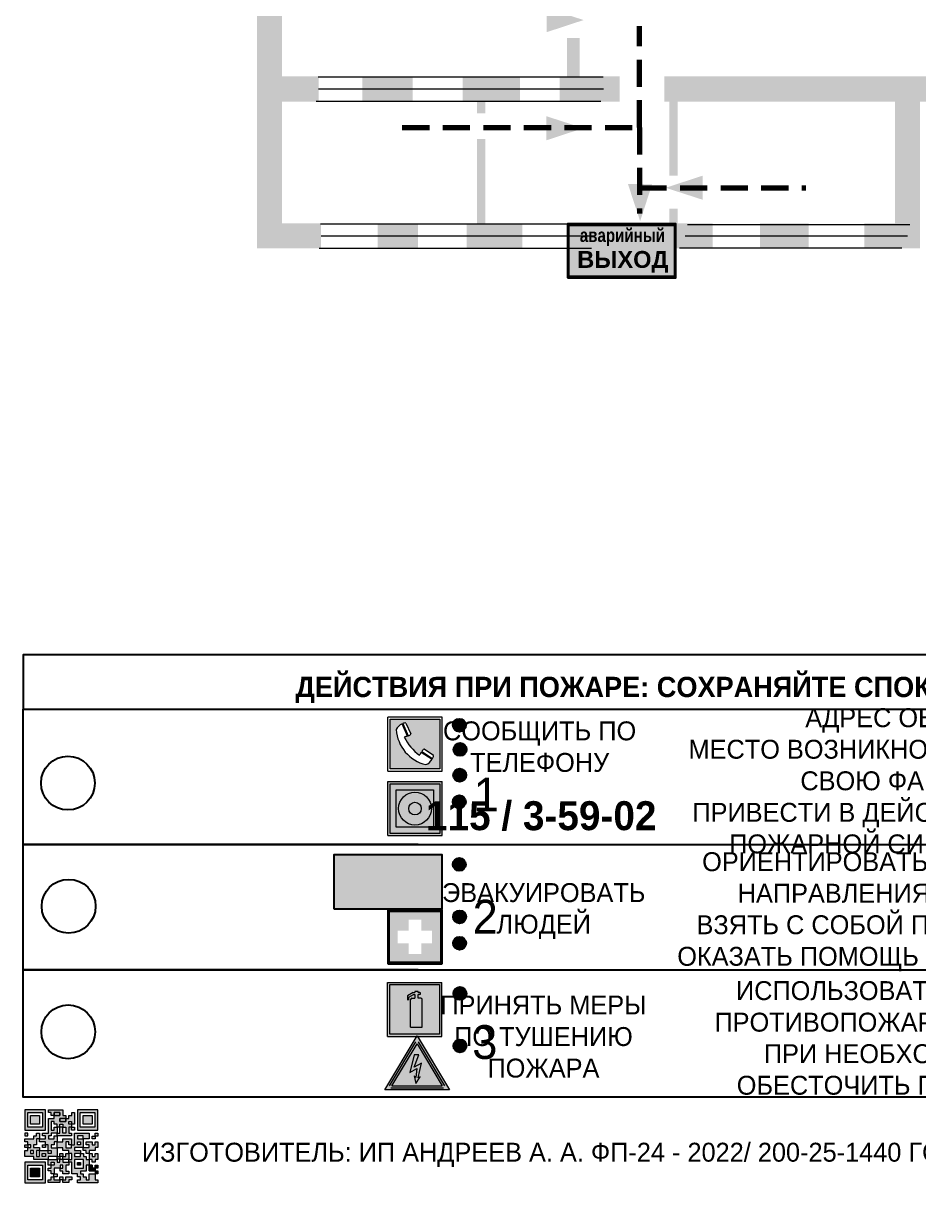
# Model space of a CAD drawing. Header units: millimetres. Extents: x 13114 to 67229, y 22859 to 38520.
# Drawn here: x 19310.1 to 19442.6, y 35572.1 to 35743.7 of the extents above; entities that cross this region are included whole.
import ezdxf

# ---------------------------------------------------------------- set-up
doc = ezdxf.new("R2010")
doc.units = ezdxf.units.MM
doc.linetypes.add('{ Wide Dash }', pattern=[12, 4, -2, 4, -2])
doc.layers.add('План_Штампы', color=7, linetype='Continuous')
doc.styles.add('обычный', font='arial.ttf')

# ---------------------------------------------------------------- blocks, each defined once
blk = doc.blocks.new('A$C3E6D3DDE')
at = {"lineweight": 5}
h = blk.add_hatch(color=40, dxfattribs=at)
h.paths.add_polyline_path([(24.1, 1.45), (16.46, -11.35), (31.74, -11.35)])
h.paths.add_polyline_path([(24.09, -0.46), (30.03, -10.41), (18.14, -10.41)], flags=16)
h.paths.add_polyline_path([(24.54, -3.08), (23.41, -6.02), (25.13, -5.01), (24.33, -8.5), (24.82, -8.27), (23.79, -9.86), (23.4, -8.04), (23.8, -8.43), (24.04, -6.29), (22.39, -7.25), (23.44, -3.08)], flags=0)
h = blk.add_hatch(color=256, dxfattribs=at)
h.paths.add_polyline_path([(24.37, 0.03, 0.567511), (23.82, 0.03), (17.59, -10.4, 0.582454), (17.86, -10.88), (30.32, -10.88, 0.582149), (30.6, -10.4)])
h.paths.add_polyline_path([(24.09, -0.46), (18.14, -10.41), (30.03, -10.41)], flags=16)
h.paths.add_polyline_path([(24.54, -3.08), (23.41, -6.02), (25.13, -5.01), (24.33, -8.5), (24.82, -8.27), (23.79, -9.86), (23.4, -8.04), (23.8, -8.43), (24.04, -6.29), (22.39, -7.25), (23.44, -3.08)], flags=0)
h = blk.add_hatch(color=40, dxfattribs=at)
h.paths.add_polyline_path([(24.09, -0.46), (18.14, -10.41), (30.03, -10.41)])
h.paths.add_polyline_path([(24.82, -8.27), (23.79, -9.86), (23.4, -8.04), (23.8, -8.43), (24.04, -6.29), (22.39, -7.25), (23.44, -3.08), (24.54, -3.08), (23.41, -6.02), (25.13, -5.01), (24.33, -8.5)], flags=16)
at = {"color": 40, "lineweight": 5}
for p, q in [((16.46, -11.35), (24.1, 1.45)), ((24.1, 1.45), (31.74, -11.35))]:
    blk.add_line(p, q, dxfattribs=at)
at = {"lineweight": 5}
for p, q in [((17.59, -10.4), (23.82, 0.03)), ((24.37, 0.03), (30.6, -10.4)), ((18.14, -10.41), (24.09, -0.46)), ((24.09, -0.46), (30.03, -10.41)), ((23.44, -3.08), (22.39, -7.25)), ((23.41, -6.02), (24.54, -3.08)), ((25.13, -5.01), (23.41, -6.02)), ((24.54, -3.08), (23.44, -3.08)), ((24.33, -8.5), (25.13, -5.01)), ((22.39, -7.25), (24.04, -6.29)), ((23.8, -8.43), (23.4, -8.04)), ((23.4, -8.04), (23.79, -9.86)), ((24.04, -6.29), (23.8, -8.43)), ((17.86, -10.88), (30.32, -10.88)), ((18.14, -10.41), (30.03, -10.41)), ((23.79, -9.86), (24.82, -8.27)), ((24.82, -8.27), (24.33, -8.5))]:
    blk.add_line(p, q, dxfattribs=at)
at = {"color": 50, "lineweight": 5}
blk.add_line((31.74, -11.35), (16.46, -11.35), dxfattribs=at)
blk = doc.blocks.new('QR')
at = {"lineweight": 0}
h = blk.add_hatch(color=256, dxfattribs=at)
h.dxf.hatch_style = 1
h.paths.add_polyline_path([(9241.16, 2687.38), (9242.01, 2687.38), (9242.01, 2687.83), (9241.59, 2687.83), (9241.59, 2688.68), (9239.45, 2688.68), (9239.45, 2688.25), (9239.86, 2688.25), (9239.86, 2687.83), (9240.29, 2687.83), (9240.29, 2688.25), (9241.16, 2688.25), (9241.16, 2687.83), (9240.29, 2687.83), (9240.29, 2687.38), (9239.45, 2687.38), (9239.45, 2685.22), (9238.57, 2685.22), (9238.57, 2684.8), (9239.02, 2684.8), (9239.02, 2684.37), (9238.13, 2684.37), (9238.13, 2683.92), (9239.02, 2683.92), (9239.02, 2683.5), (9239.44, 2683.5), (9239.44, 2682.64), (9239.87, 2682.64), (9239.87, 2682.18), (9239.44, 2682.18), (9239.44, 2682.64), (9238.13, 2682.64), (9238.13, 2681.76), (9237.71, 2681.76), (9237.71, 2682.64), (9238.13, 2682.64), (9238.13, 2683.07), (9237.27, 2683.07), (9237.27, 2683.51), (9237.71, 2683.51), (9237.71, 2684.37), (9238.13, 2684.37), (9238.13, 2685.22), (9237.71, 2685.22), (9237.71, 2684.8), (9237.28, 2684.8), (9237.28, 2684.38), (9235.98, 2684.38), (9235.98, 2683.92), (9236.4, 2683.92), (9236.4, 2683.49), (9236.84, 2683.49), (9236.84, 2683.07), (9236.4, 2683.07), (9236.4, 2682.64), (9235.98, 2682.64), (9235.98, 2681.76), (9237.29, 2681.76), (9237.29, 2681.33), (9239.43, 2681.33), (9239.43, 2681.76), (9240.74, 2681.76), (9240.74, 2683.05), (9239.87, 2683.05), (9239.87, 2683.5), (9240.29, 2683.5), (9240.29, 2683.91), (9240.74, 2683.91), (9240.74, 2684.81), (9240.29, 2684.81), (9240.29, 2684.79), (9240.29, 2684.37), (9239.45, 2684.37), (9239.45, 2684.8), (9239.87, 2684.8), (9239.87, 2685.21), (9240.74, 2685.21), (9240.74, 2686.1), (9240.29, 2686.1), (9240.29, 2685.64), (9239.86, 2685.64), (9239.86, 2686.95), (9240.29, 2686.95), (9240.29, 2686.52), (9240.74, 2686.52), (9240.74, 2686.1), (9241.16, 2686.1), (9241.16, 2686.53), (9241.59, 2686.53), (9241.59, 2686.1), (9242.02, 2686.1), (9242.02, 2685.21), (9241.59, 2685.21), (9241.59, 2686.1), (9241.16, 2686.1), (9241.16, 2685.21), (9240.74, 2685.21), (9240.74, 2684.81), (9242.89, 2684.81), (9242.89, 2685.22), (9242.47, 2685.22), (9242.47, 2686.11), (9242.89, 2686.11), (9242.89, 2686.52), (9242.46, 2686.52), (9242.46, 2686.95), (9242.89, 2686.95), (9242.89, 2686.52), (9243.32, 2686.52), (9243.32, 2688.26), (9242.9, 2688.26), (9242.9, 2687.83), (9242.47, 2687.83), (9242.47, 2687.38), (9242.01, 2687.38), (9242.01, 2686.94), (9241.16, 2686.94)])
h.paths.add_polyline_path([(9239.02, 2682.18), (9239.02, 2681.76), (9238.54, 2681.76), (9238.54, 2682.18)], flags=16)
h.paths.add_polyline_path([(9237.27, 2682.65), (9237.27, 2682.19), (9236.83, 2682.19), (9236.83, 2682.65)], flags=16)
h = blk.add_hatch(color=256, dxfattribs=at)
h.dxf.hatch_style = 1
h.paths.add_polyline_path([(9238.15, 2687.83), (9236.83, 2687.83), (9236.83, 2686.52), (9238.15, 2686.52)], flags=0)
h.paths.add_polyline_path([(9239.01, 2685.65), (9239.01, 2688.68), (9235.98, 2688.68), (9235.98, 2685.65)])
h.paths.add_polyline_path([(9236.41, 2686.1), (9236.41, 2688.26), (9238.56, 2688.26), (9238.56, 2686.1)], flags=16)
h.paths.add_polyline_path([(9236.83, 2686.52), (9236.83, 2687.83), (9238.15, 2687.83), (9238.15, 2686.52)], flags=0)
h = blk.add_hatch(color=256, dxfattribs=at)
h.dxf.hatch_style = 1
h.paths.add_polyline_path([(9238.15, 2686.52), (9238.15, 2687.83), (9236.83, 2687.83), (9236.83, 2686.52)])
h.paths.add_polyline_path([(9245.91, 2686.52), (9245.91, 2687.83), (9244.59, 2687.83), (9244.59, 2686.52)], flags=0)
h.paths.add_polyline_path([(9246.77, 2685.65), (9246.77, 2688.68), (9243.74, 2688.68), (9243.74, 2685.65)])
h.paths.add_polyline_path([(9244.17, 2686.1), (9244.17, 2688.26), (9246.32, 2688.26), (9246.32, 2686.1)], flags=16)
h.paths.add_polyline_path([(9244.59, 2686.52), (9244.59, 2687.83), (9245.91, 2687.83), (9245.91, 2686.52)], flags=0)
h = blk.add_hatch(color=256, dxfattribs=at)
h.dxf.hatch_style = 1
h.paths.add_polyline_path([(9240.75, 2681.76), (9240.75, 2681.35), (9241.17, 2681.35), (9241.17, 2681.76)])
h.paths.add_polyline_path([(9241.6, 2682.18), (9241.17, 2682.18), (9241.17, 2681.76), (9241.6, 2681.76)])
h.paths.add_polyline_path([(9242.47, 2681.34), (9242.47, 2682.19), (9242.02, 2682.19), (9242.02, 2681.76), (9241.6, 2681.76), (9241.6, 2681.34)])
h.paths.add_polyline_path([(9239.87, 2678.3), (9239.44, 2678.3), (9239.44, 2677.89), (9241.17, 2677.89), (9241.17, 2678.3), (9240.28, 2678.3), (9240.28, 2678.73), (9239.87, 2678.73)])
h.paths.add_polyline_path([(9240.75, 2678.73), (9240.75, 2679.19), (9240.28, 2679.19), (9240.28, 2678.73)])
h.paths.add_polyline_path([(9241.6, 2678.73), (9241.17, 2678.73), (9241.17, 2678.3), (9241.6, 2678.3)])
h.paths.add_polyline_path([(9242.02, 2678.3), (9241.6, 2678.3), (9241.6, 2677.89), (9242.48, 2677.89), (9242.48, 2678.31), (9242.9, 2678.31), (9242.9, 2678.73), (9242.02, 2678.73)])
h.paths.add_polyline_path([(9246.36, 2684.37), (9246.36, 2684.79), (9245.93, 2684.79), (9245.93, 2684.37)])
h.paths.add_polyline_path([(9246.78, 2685.2), (9246.36, 2685.2), (9246.36, 2684.79), (9246.78, 2684.79)])
h.paths.add_polyline_path([(9245.91, 2687.83), (9244.59, 2687.83), (9244.59, 2686.52), (9245.91, 2686.52)])
h = blk.add_hatch(color=256, dxfattribs=at)
h.dxf.hatch_style = 1
h.paths.add_polyline_path([(9243.32, 2686.11), (9242.89, 2686.11), (9242.89, 2685.64), (9243.32, 2685.64)])
h.paths.add_polyline_path([(9239.02, 2683.07), (9239.02, 2683.5), (9238.56, 2683.5), (9238.56, 2683.07)])
h.paths.add_polyline_path([(9236.4, 2684.8), (9236.4, 2685.22), (9235.98, 2685.22), (9235.98, 2684.8)])
h.paths.add_polyline_path([(9236.4, 2683.07), (9236.4, 2683.49), (9235.98, 2683.49), (9235.98, 2683.07)])
h = blk.add_hatch(color=256, dxfattribs=at)
h.dxf.hatch_style = 1
h.paths.add_polyline_path([(9243.32, 2682.64), (9243.32, 2683.07), (9244.62, 2683.07), (9244.62, 2684.37), (9243.74, 2684.37), (9243.74, 2684.8), (9244.62, 2684.8), (9244.62, 2684.37), (9245.48, 2684.37), (9245.48, 2685.22), (9243.32, 2685.22), (9243.32, 2683.5), (9242.89, 2683.5), (9242.89, 2683.06), (9242.01, 2683.06), (9242.01, 2683.91), (9242.47, 2683.91), (9242.47, 2683.5), (9242.89, 2683.5), (9242.89, 2684.38), (9241.59, 2684.38), (9241.59, 2683.91), (9240.74, 2683.91), (9240.74, 2683.05), (9241.59, 2683.05), (9241.59, 2682.64), (9242.47, 2682.64), (9242.47, 2682.19), (9242.91, 2682.19), (9242.91, 2681.34), (9242.48, 2681.34), (9242.48, 2680.91), (9242.91, 2680.91), (9242.91, 2679.17), (9243.75, 2679.17), (9243.75, 2678.73), (9244.2, 2678.73), (9244.2, 2678.3), (9243.75, 2678.3), (9243.75, 2677.88), (9246.78, 2677.88), (9246.78, 2678.3), (9246.35, 2678.3), (9246.35, 2679.19), (9245.48, 2679.19), (9245.48, 2678.31), (9245.05, 2678.31), (9245.05, 2678.73), (9244.62, 2678.73), (9244.62, 2679.19), (9244.2, 2679.19), (9244.2, 2679.61), (9245.05, 2679.61), (9245.05, 2680.46), (9245.48, 2680.46), (9245.48, 2681.34), (9245.04, 2681.34), (9245.04, 2681.76), (9244.63, 2681.76), (9244.63, 2682.19), (9244.21, 2682.19), (9244.21, 2681.76), (9243.32, 2681.76), (9243.32, 2682.19), (9244.21, 2682.19), (9244.21, 2682.64)])
h.paths.add_polyline_path([(9243.75, 2683.49), (9243.75, 2683.92), (9244.21, 2683.92), (9244.21, 2683.49)], flags=16)
h.paths.add_polyline_path([(9243.32, 2681.34), (9244.63, 2681.34), (9244.63, 2680.04), (9243.32, 2680.04)], flags=16)
h.paths.add_polyline_path([(9243.76, 2680.89), (9244.18, 2680.89), (9244.18, 2680.48), (9243.76, 2680.48)], flags=0)
h = blk.add_hatch(color=256, dxfattribs=at)
h.dxf.hatch_style = 1
h.paths.add_polyline_path([(9246.36, 2683.07), (9246.78, 2683.07), (9246.78, 2683.92), (9246.36, 2683.92), (9246.36, 2683.49), (9245.92, 2683.49), (9245.92, 2683.92), (9245.06, 2683.92), (9245.06, 2683.49), (9245.48, 2683.49), (9245.48, 2683.07), (9244.62, 2683.07), (9244.62, 2682.65), (9245.05, 2682.65), (9245.05, 2682.18), (9245.48, 2682.18), (9245.48, 2682.65), (9246.36, 2682.65)])
h.paths.add_polyline_path([(9246.78, 2682.18), (9246.36, 2682.18), (9246.36, 2681.75), (9245.92, 2681.75), (9245.92, 2682.18), (9245.48, 2682.18), (9245.48, 2681.34), (9245.48, 2681.34), (9245.94, 2681.34), (9245.94, 2680.91), (9246.36, 2680.91), (9246.36, 2681.34), (9246.78, 2681.34)])
h = blk.add_hatch(color=256, dxfattribs=at)
h.dxf.hatch_style = 1
h.paths.add_polyline_path([(9235.98, 2680.9), (9235.98, 2677.86), (9239.02, 2677.86), (9239.02, 2680.9)])
h.paths.add_polyline_path([(9238.57, 2680.48), (9238.57, 2678.32), (9236.41, 2678.32), (9236.41, 2680.48)], flags=16)
h.paths.add_polyline_path([(9238.15, 2680.05), (9238.15, 2678.74), (9236.83, 2678.74), (9236.83, 2680.05)], flags=0)
h = blk.add_hatch(color=256, dxfattribs=at)
h.dxf.hatch_style = 1
h.paths.add_polyline_path([(9242.02, 2680.46), (9242.48, 2680.46), (9242.48, 2680.91), (9241.58, 2680.91), (9241.58, 2681.35), (9241.17, 2681.35), (9241.17, 2680.91), (9240.75, 2680.91), (9240.75, 2681.33), (9239.43, 2681.33), (9239.43, 2680.46), (9239.86, 2680.46), (9239.86, 2680.92), (9240.3, 2680.92), (9240.3, 2680.46), (9239.86, 2680.46), (9239.86, 2680.04), (9239.44, 2680.04), (9239.44, 2679.62), (9239.86, 2679.62), (9239.86, 2679.19), (9240.29, 2679.19), (9240.29, 2680.03), (9241.18, 2680.03), (9241.18, 2680.47), (9241.6, 2680.47), (9241.6, 2680.03), (9241.18, 2680.03), (9241.18, 2679.61), (9241.6, 2679.61), (9241.6, 2679.19), (9242.47, 2679.19), (9242.47, 2679.6), (9242.02, 2679.6)])
h = blk.add_hatch(color=256, dxfattribs=at)
h.dxf.hatch_style = 1
h.paths.add_polyline_path([(9244.18, 2680.48), (9244.18, 2680.89), (9243.76, 2680.89), (9243.76, 2680.48)])
h = blk.add_hatch(color=256, dxfattribs=at)
h.dxf.hatch_style = 1
h.paths.add_polyline_path([(9245.93, 2680.04), (9245.93, 2680.46), (9245.48, 2680.46), (9245.48, 2679.62), (9246.35, 2679.62), (9246.35, 2680.04)])
h.paths.add_polyline_path([(9246.78, 2680.04), (9246.78, 2680.46), (9246.35, 2680.46), (9246.35, 2680.04)])
h.paths.add_polyline_path([(9246.78, 2679.18), (9246.78, 2679.62), (9246.35, 2679.62), (9246.35, 2679.18)])
h = blk.add_hatch(color=256, dxfattribs=at)
h.dxf.hatch_style = 1
h.paths.add_polyline_path([(9238.15, 2680.05), (9236.83, 2680.05), (9236.83, 2678.74), (9238.15, 2678.74)])
for points in [[(9237.71, 2685.22), (9238.13, 2685.22), (9238.13, 2684.37), (9237.71, 2684.37), (9237.71, 2683.51), (9237.27, 2683.51), (9237.27, 2683.07), (9238.13, 2683.07), (9238.13, 2682.64), (9237.71, 2682.64), (9237.71, 2681.76), (9238.13, 2681.76), (9238.13, 2682.64), (9239.44, 2682.64), (9239.44, 2683.5), (9239.02, 2683.5), (9239.02, 2683.07), (9238.56, 2683.07), (9238.56, 2683.5), (9239.02, 2683.5), (9239.02, 2683.92), (9238.13, 2683.92), (9238.13, 2684.37), (9239.02, 2684.37), (9239.02, 2684.8), (9238.57, 2684.8), (9238.57, 2685.22), (9239.45, 2685.22), (9239.45, 2687.38), (9240.29, 2687.38), (9240.29, 2687.83), (9239.86, 2687.83), (9239.86, 2688.25), (9239.45, 2688.25), (9239.45, 2688.68), (9241.59, 2688.68), (9241.59, 2687.83), (9242.01, 2687.83), (9242.01, 2687.38), (9242.47, 2687.38), (9242.47, 2687.83), (9242.9, 2687.83), (9242.9, 2688.26), (9243.32, 2688.26), (9243.32, 2686.52), (9242.89, 2686.52), (9242.89, 2686.11), (9243.32, 2686.11), (9243.32, 2685.64), (9242.89, 2685.64), (9242.89, 2686.11), (9242.47, 2686.11), (9242.47, 2685.22), (9242.89, 2685.22), (9242.89, 2684.81), (9240.74, 2684.81), (9240.74, 2683.91), (9241.59, 2683.91), (9241.59, 2684.38), (9242.89, 2684.38), (9242.89, 2683.5), (9242.47, 2683.5), (9242.47, 2683.91), (9242.01, 2683.91), (9242.01, 2683.06), (9242.89, 2683.06), (9242.89, 2683.5), (9243.32, 2683.5), (9243.32, 2685.22), (9245.48, 2685.22), (9245.48, 2684.37), (9244.62, 2684.37), (9244.62, 2683.07), (9245.48, 2683.07), (9245.48, 2683.49), (9245.06, 2683.49), (9245.06, 2683.92), (9245.92, 2683.92), (9245.92, 2683.49), (9246.36, 2683.49), (9246.36, 2683.92), (9246.78, 2683.92), (9246.78, 2683.07), (9246.36, 2683.07), (9246.36, 2682.65), (9245.48, 2682.65), (9245.48, 2682.18), (9245.92, 2682.18), (9245.92, 2681.75), (9246.36, 2681.75), (9246.36, 2682.18), (9246.78, 2682.18), (9246.78, 2681.34), (9246.36, 2681.34), (9246.36, 2680.91), (9245.94, 2680.91), (9245.94, 2681.34), (9245.48, 2681.34), (9245.48, 2680.46), (9245.93, 2680.46), (9245.93, 2680.04), (9246.35, 2680.04), (9246.35, 2680.46), (9246.78, 2680.46), (9246.78, 2680.04), (9246.78, 2680.04), (9246.35, 2680.04), (9246.35, 2679.62), (9246.78, 2679.62), (9246.78, 2679.18), (9246.35, 2679.18), (9246.35, 2678.3), (9246.78, 2678.3), (9246.78, 2677.88), (9243.75, 2677.88), (9243.75, 2678.3), (9244.2, 2678.3), (9244.2, 2678.73), (9243.75, 2678.73), (9243.75, 2679.17), (9242.91, 2679.17), (9242.91, 2680.91), (9242.48, 2680.91), (9242.48, 2680.46), (9242.02, 2680.46), (9242.02, 2679.6), (9242.47, 2679.6), (9242.47, 2679.19), (9241.6, 2679.19), (9241.6, 2679.61), (9241.18, 2679.61), (9241.18, 2680.03), (9240.29, 2680.03), (9240.29, 2679.19), (9240.75, 2679.19), (9240.75, 2678.73), (9240.28, 2678.73), (9240.28, 2678.3), (9241.17, 2678.3), (9241.17, 2678.73), (9241.6, 2678.73), (9241.6, 2678.3), (9242.02, 2678.3), (9242.02, 2678.73), (9242.9, 2678.73), (9242.9, 2678.31), (9242.48, 2678.31), (9242.48, 2677.89), (9241.6, 2677.89), (9241.6, 2678.3), (9241.17, 2678.3), (9241.17, 2677.89), (9239.44, 2677.89), (9239.44, 2678.3), (9239.87, 2678.3), (9239.87, 2678.73), (9240.28, 2678.73), (9240.28, 2679.19), (9240.29, 2679.19), (9239.86, 2679.19), (9239.86, 2679.62), (9239.44, 2679.62), (9239.44, 2680.04), (9239.86, 2680.04), (9239.86, 2680.46), (9239.43, 2680.46), (9239.43, 2681.33), (9237.29, 2681.33), (9237.29, 2681.76), (9235.98, 2681.76), (9235.98, 2682.64), (9236.4, 2682.64), (9236.4, 2683.07), (9235.98, 2683.07), (9235.98, 2683.49), (9236.4, 2683.49), (9236.4, 2683.92), (9235.98, 2683.92), (9235.98, 2684.38), (9237.28, 2684.38), (9237.28, 2684.8), (9237.71, 2684.8), (9237.71, 2685.22), (9237.92, 2685.22)], [(9240.74, 2686.1), (9240.74, 2686.52), (9240.29, 2686.52), (9240.29, 2686.95), (9239.86, 2686.95), (9239.86, 2685.64), (9240.29, 2685.64), (9240.29, 2686.1), (9240.74, 2686.1), (9240.74, 2686.52)], [(9240.74, 2685.21), (9239.87, 2685.21), (9239.87, 2684.8), (9239.45, 2684.8), (9239.45, 2684.37), (9240.29, 2684.37), (9240.29, 2684.79), (9240.29, 2684.81), (9240.74, 2684.81), (9240.74, 2685.21), (9239.87, 2685.21)], [(9240.74, 2683.91), (9240.29, 2683.91), (9240.29, 2683.5), (9239.87, 2683.5), (9239.87, 2683.05), (9240.74, 2683.05), (9240.74, 2683.91)], [(9244.62, 2684.37), (9244.62, 2684.8), (9243.74, 2684.8), (9243.74, 2684.37), (9244.62, 2684.37)], [(9240.74, 2683.05), (9240.74, 2681.76), (9239.43, 2681.76), (9239.43, 2681.33), (9240.75, 2681.33), (9240.75, 2681.35), (9240.75, 2680.91), (9241.17, 2680.91), (9241.17, 2681.35), (9241.58, 2681.35), (9241.58, 2680.91), (9242.48, 2680.91), (9242.48, 2681.34), (9242.91, 2681.34), (9242.91, 2682.19), (9242.47, 2682.19), (9242.47, 2682.64), (9241.59, 2682.64), (9241.59, 2683.05), (9240.74, 2683.05)], [(9241.6, 2681.76), (9242.02, 2681.76), (9242.02, 2682.19), (9242.47, 2682.19), (9242.47, 2681.34), (9241.6, 2681.34), (9241.6, 2681.76)], [(9244.62, 2683.07), (9243.32, 2683.07), (9243.32, 2682.64), (9244.21, 2682.64), (9244.21, 2682.19), (9243.32, 2682.19), (9243.32, 2681.76), (9244.21, 2681.76), (9244.21, 2682.19), (9244.63, 2682.19), (9244.63, 2681.76), (9245.04, 2681.76), (9245.04, 2681.34), (9245.48, 2681.34)], [(9245.48, 2682.18), (9245.05, 2682.18), (9245.05, 2682.65), (9244.62, 2682.65), (9244.62, 2683.07)], [(9245.48, 2682.18), (9245.48, 2681.34)], [(9239.86, 2680.46), (9239.86, 2680.92), (9240.3, 2680.92), (9240.3, 2680.46), (9239.86, 2680.46)], [(9245.48, 2680.46), (9245.05, 2680.46), (9245.05, 2679.61), (9244.2, 2679.61), (9244.2, 2679.19), (9244.62, 2679.19), (9244.62, 2678.73), (9245.05, 2678.73), (9245.05, 2678.31), (9245.48, 2678.31), (9245.48, 2679.19), (9246.35, 2679.19), (9246.35, 2679.07)], [(9246.35, 2679.62), (9245.48, 2679.62), (9245.48, 2680.46)], [(9245.48, 2680.46), (9245.48, 2679.62), (9246.35, 2679.62), (9246.35, 2680.04), (9245.93, 2680.04), (9245.93, 2680.46), (9245.48, 2680.46), (9245.48, 2679.62)], [(9246.35, 2679.62), (9246.35, 2679.18)]]:
    blk.add_lwpolyline(points, dxfattribs=at)
for points in [[(9235.98, 2685.65), (9239.01, 2685.65), (9239.01, 2688.68), (9235.98, 2688.68)], [(9236.41, 2688.26), (9238.56, 2688.26), (9238.56, 2686.1), (9236.41, 2686.1)], [(9236.83, 2687.83), (9238.15, 2687.83), (9238.15, 2686.52), (9236.83, 2686.52)], [(9240.29, 2687.83), (9241.16, 2687.83), (9241.16, 2688.25), (9240.29, 2688.25)], [(9240.29, 2688.25), (9241.16, 2688.25), (9241.16, 2687.83), (9240.29, 2687.83)], [(9242.01, 2687.38), (9241.16, 2687.38), (9241.16, 2686.94), (9242.01, 2686.94)], [(9241.16, 2687.38), (9242.01, 2687.38), (9242.01, 2686.94), (9241.16, 2686.94)], [(9243.74, 2685.65), (9246.77, 2685.65), (9246.77, 2688.68), (9243.74, 2688.68)], [(9244.17, 2688.26), (9246.32, 2688.26), (9246.32, 2686.1), (9244.17, 2686.1)], [(9244.59, 2687.83), (9245.91, 2687.83), (9245.91, 2686.52), (9244.59, 2686.52)], [(9241.16, 2686.1), (9240.74, 2686.1), (9240.74, 2685.21), (9241.16, 2685.21)], [(9241.16, 2686.53), (9241.59, 2686.53), (9241.59, 2686.1), (9241.16, 2686.1)], [(9241.59, 2686.1), (9242.02, 2686.1), (9242.02, 2685.21), (9241.59, 2685.21)], [(9242.89, 2686.52), (9242.46, 2686.52), (9242.46, 2686.95), (9242.89, 2686.95)], [(9235.98, 2684.8), (9236.4, 2684.8), (9236.4, 2685.22), (9235.98, 2685.22)], [(9243.75, 2683.92), (9244.21, 2683.92), (9244.21, 2683.49), (9243.75, 2683.49)], [(9245.93, 2684.79), (9246.36, 2684.79), (9246.36, 2684.37), (9245.93, 2684.37)], [(9246.36, 2685.2), (9246.78, 2685.2), (9246.78, 2684.79), (9246.36, 2684.79)], [(9236.4, 2683.07), (9236.84, 2683.07), (9236.84, 2683.49), (9236.4, 2683.49)], [(9236.83, 2682.19), (9237.27, 2682.19), (9237.27, 2682.65), (9236.83, 2682.65)], [(9238.54, 2682.18), (9239.02, 2682.18), (9239.02, 2681.76), (9238.54, 2681.76)], [(9239.44, 2682.64), (9239.87, 2682.64), (9239.87, 2682.18), (9239.44, 2682.18)], [(9241.17, 2682.18), (9241.6, 2682.18), (9241.6, 2681.76), (9241.17, 2681.76)], [(9235.98, 2677.86), (9239.02, 2677.86), (9239.02, 2680.9), (9235.98, 2680.9)], [(9236.41, 2680.48), (9238.57, 2680.48), (9238.57, 2678.32), (9236.41, 2678.32)], [(9240.75, 2681.76), (9241.17, 2681.76), (9241.17, 2681.35), (9240.75, 2681.35)], [(9241.18, 2680.03), (9241.6, 2680.03), (9241.6, 2680.47), (9241.18, 2680.47)], [(9243.32, 2680.04), (9244.63, 2680.04), (9244.63, 2681.34), (9243.32, 2681.34)], [(9243.76, 2680.89), (9244.18, 2680.89), (9244.18, 2680.48), (9243.76, 2680.48)], [(9236.83, 2680.05), (9238.15, 2680.05), (9238.15, 2678.74), (9236.83, 2678.74)]]:
    blk.add_lwpolyline(points, close=True, dxfattribs=at)
blk = doc.blocks.new('A$C456E1F9C')
at = {"lineweight": 5}
h = blk.add_hatch(color=242, dxfattribs=at)
h.paths.add_polyline_path([(0.51, -1.47), (0.51, -13.26), (12.29, -13.26), (12.29, -1.47)])
h.paths.add_polyline_path([(5.42, -4.95, -0.254479), (4.78, -5.4), (3.52, -2.53, -0.209735), (4.23, -2.4)], flags=16)
h.paths.add_polyline_path([(8.53, -8.6), (10.87, -10.17), (10.54, -10.76), (8.03, -9.13, -0.192251)], flags=16)
h.paths.add_polyline_path([(4.61, -5.49, 0.005518), (3.87, -5.72, 0.128647), (7.49, -10.01, 0.00809), (7.83, -9.33), (10.47, -10.97, -0.16736), (8.99, -12.25, -0.327862), (1.95, -3.95, -0.166952), (3.36, -2.62)], flags=16)
at = {"color": 242, "lineweight": 5}
for p, q in [((0, -13.77), (0, -0.97)), ((12.8, -0.97), (0, -0.97)), ((4.61, -5.49), (3.36, -2.62)), ((3.52, -2.53), (4.78, -5.4)), ((4.23, -2.4), (5.42, -4.95)), ((12.8, -13.77), (12.8, -0.97)), ((7.83, -9.33), (10.47, -10.97)), ((8.03, -9.13), (10.54, -10.76)), ((10.81, -10.12), (8.53, -8.6)), ((10.54, -10.76), (10.8, -10.3)), ((10.8, -10.3), (10.81, -10.12)), ((0, -13.77), (12.8, -13.77))]:
    blk.add_line(p, q, dxfattribs=at)
blk.add_lwpolyline([(0.51, -1.47), (12.29, -1.47), (12.29, -13.26), (0.51, -13.26)], close=True, dxfattribs=at)
for centre, radius, start, end in [((4.59, -5.34), 2.99, 114.2845, 152.1974), ((4.02, -3.27), 0.891, 76.3284, 123.7092), ((11.12, -3.31), 9.19, 183.9915, 256.6009), ((14.98, -39.1), 35.17, 107.1487, 108.4135), ((4.68, -4.59), 0.824, 276.9621, 334.0723), ((13.86, -0.94), 11.08, 205.5536, 234.8762), ((-13.31, 0.8), 23.44, 332.5487, 334.4027), ((8.94, -9.5), 0.989, 114.4092, 157.9388), ((7.87, -9.46), 3, 291.9291, 329.9329)]:
    blk.add_arc(centre, radius, start, end, dxfattribs=at)
blk = doc.blocks.new('A$C54414219')
at = {"true_color": 0xffffff}
h = blk.add_hatch(color=7, dxfattribs=at)
h.paths.add_polyline_path([(2.39, -9.45), (2.39, -18.3), (11.23, -18.3), (11.23, -9.45)], flags=0)
h.paths.add_polyline_path([(10.71, -13.87, -1), (2.92, -13.87, -1)], flags=0)
h.paths.add_polyline_path([(8.3, -13.87, -1), (5.33, -13.87, -1)], flags=0)
h.paths.add_polyline_path([(0.41, -7.47), (0.41, -20.27), (13.21, -20.27), (13.21, -7.47)])
h.paths.add_polyline_path([(0.92, -19.77), (12.71, -19.77), (12.71, -7.98), (0.92, -7.98)], flags=16)
h.paths.add_polyline_path([(11.23, -9.45), (11.23, -18.3), (2.39, -18.3), (2.39, -9.45)], flags=0)
at = {"lineweight": 5}
h = blk.add_hatch(color=242, dxfattribs=at)
h.paths.add_polyline_path([(12.71, -7.98), (0.92, -7.98), (0.92, -19.77), (12.71, -19.77)])
h.paths.add_polyline_path([(11.23, -18.3), (2.39, -18.3), (2.39, -9.45), (11.23, -9.45)], flags=16)
h.paths.add_polyline_path([(10.71, -13.87, -1), (2.92, -13.87, -1)], flags=0)
h.paths.add_polyline_path([(8.3, -13.87, -1), (5.33, -13.87, -1)], flags=0)
at = {"true_color": 0xffffff}
h = blk.add_hatch(color=7, dxfattribs=at)
h.paths.add_polyline_path([(2.39, -9.45), (2.39, -18.3), (11.23, -18.3), (11.23, -9.45)])
h.paths.add_polyline_path([(10.71, -13.87, -1), (2.92, -13.87, -1)], flags=16)
h.paths.add_polyline_path([(8.3, -13.87, -1), (5.33, -13.87, -1)], flags=0)
at = {"lineweight": 5}
h = blk.add_hatch(color=242, dxfattribs=at)
h.paths.add_polyline_path([(2.92, -13.87, 1), (10.71, -13.87, 1)])
h.paths.add_polyline_path([(8.3, -13.87, -1), (5.33, -13.87, -1)], flags=16)
at = {"color": 242, "lineweight": 5}
for p, q in [((0.41, -20.27), (0.41, -7.47)), ((0.41, -7.47), (13.21, -7.47)), ((0.41, -7.47), (13.21, -7.47)), ((13.21, -20.27), (13.21, -7.47)), ((0.41, -20.27), (13.21, -20.27))]:
    blk.add_line(p, q, dxfattribs=at)
for points in [[(0.92, -7.98), (12.71, -7.98), (12.71, -19.77), (0.92, -19.77)], [(2.39, -9.45), (11.23, -9.45), (11.23, -18.3), (2.39, -18.3)]]:
    blk.add_lwpolyline(points, close=True, dxfattribs=at)
for radius in [3.89, 1.49]:
    blk.add_circle((6.81, -13.87), radius, dxfattribs=at)
blk = doc.blocks.new('A$C32E8229D')
at = {"true_color": 0xffffff}
blk.add_hatch(color=7, dxfattribs=at).paths.add_polyline_path([(0, 0), (0, -8), (16, -8), (16, 0)])
h = blk.add_hatch(color=126)
h.paths.add_polyline_path([(0.2, -0.2), (15.8, -0.2), (15.8, -7.8), (0.2, -7.8)])
h.paths.add_polyline_path([(13.49, -2.05), (12.08, -2.05), (11.37, -2.63, 0.162397), (11.29, -2.84), (11.29, -3.63), (10.35, -3.63), (10.35, -4.05), (11.68, -4.05), (11.68, -3.48), (12.26, -4.28), (11.29, -5.1), (11.29, -6.78), (11.85, -6.78), (11.85, -5.44), (12.8, -4.64), (12.8, -5.94), (14.46, -5.94), (14.46, -5.39), (13.45, -5.39), (13.45, -3.97), (12.46, -2.59), (13.15, -2.59), (13.69, -3.34), (14.18, -3)], flags=16)
h.paths.add_polyline_path([(10.74, -1.82, 1), (11.8, -1.82, 1)], flags=16)
h.paths.add_polyline_path([(9.39, -3.59), (5.99, -3.59), (6.56, -3.03), (5.91, -3.03), (5.1, -3.83), (5.91, -4.64), (6.56, -4.64), (5.99, -4.09), (9.39, -4.09)], flags=16)
h.paths.add_polyline_path([(4.29, -1.08), (1.72, -1.08), (1.72, -6.6), (4.29, -6.6)], flags=16)
at = {"color": 126}
blk.add_lwpolyline([(16, -8), (0, -8), (0, 0), (16, 0)], close=True, dxfattribs=at)
blk = doc.blocks.new('A$C18900ED3')
h = blk.add_hatch(color=126)
h.paths.add_polyline_path([(-0.18, -0.18), (-7.02, -0.18), (-7.02, -7.02), (-0.18, -7.02)])
h.paths.add_polyline_path([(-5.89, -4.46), (-5.89, -2.77), (-4.46, -2.77), (-4.46, -1.31), (-2.77, -1.31), (-2.77, -2.77), (-1.33, -2.77), (-1.33, -4.46), (-2.77, -4.46), (-2.77, -5.89), (-4.46, -5.89), (-4.46, -4.46)], flags=16)
at = {"color": 126}
for p, q in [((-7.2, 0), (-7.2, -7.2)), ((0, 0), (-7.2, 0)), ((0, -7.2), (0, 0)), ((-7.02, -7.02), (-7.02, -0.18)), ((-7.02, -0.18), (-0.18, -0.18)), ((-0.18, -0.18), (-0.18, -7.02)), ((-7.2, -7.2), (0, -7.2)), ((-0.18, -7.02), (-7.02, -7.02))]:
    blk.add_line(p, q, dxfattribs=at)
blk = doc.blocks.new('A$C3AD82952')
at = {"true_color": 0xf5f5ff}
h = blk.add_hatch(color=7, dxfattribs=at)
h.dxf.hatch_style = 1
h.paths.add_polyline_path([(8.21, 8.73, 0.414214), (7.89, 9.05), (7.22, 9.05), (7.22, 9.92), (7.59, 9.92, 1), (7.57, 10.36), (7.22, 10.36), (7.22, 10.6), (6.43, 10.6), (6.43, 10.36), (6.01, 10.36), (4.74, 9.59), (4.74, 8.69), (4.98, 8.73), (4.98, 9.26), (6.12, 9.91), (6.43, 9.91), (6.43, 9.05), (5.76, 9.05, 0.414214), (5.44, 8.73), (5.44, 2.2), (8.21, 2.2)], flags=0)
h.paths.add_polyline_path([(12.8, 12.8), (0, 12.8), (0, 0), (12.8, 0)])
h.paths.add_polyline_path([(0.51, 12.29), (12.29, 12.29), (12.29, 0.51), (0.51, 0.51)], flags=16)
h.paths.add_polyline_path([(4.74, 9.59), (6.01, 10.36), (6.43, 10.36), (6.43, 10.6), (7.22, 10.6), (7.22, 10.36), (7.59, 10.36, -0.94586), (7.59, 9.92), (7.22, 9.92), (7.22, 9.05), (7.89, 9.05, -0.414214), (8.21, 8.73), (8.21, 2.2), (5.44, 2.2), (5.44, 8.73, -0.414214), (5.76, 9.05), (6.43, 9.05), (6.43, 9.91), (6.12, 9.91), (4.98, 9.26), (4.98, 8.73), (4.74, 8.69)], flags=0)
h = blk.add_hatch(color=242)
h.dxf.hatch_style = 1
h.paths.add_polyline_path([(12.29, 12.29), (0.51, 12.29), (0.51, 0.51), (12.29, 0.51)])
h.paths.add_polyline_path([(4.74, 8.69), (4.74, 9.59), (6.01, 10.36), (6.43, 10.36), (6.43, 10.6), (7.22, 10.6), (7.22, 10.36), (7.59, 10.36, -0.94586), (7.59, 9.92), (7.22, 9.92), (7.22, 9.05), (7.89, 9.05, -0.414214), (8.21, 8.73), (8.21, 2.2), (5.44, 2.2), (5.44, 8.73, -0.414214), (5.76, 9.05), (6.43, 9.05), (6.43, 9.91), (6.12, 9.91), (4.98, 9.26), (4.98, 8.73)], flags=16)
h = blk.add_hatch(color=7, dxfattribs=at)
h.dxf.hatch_style = 1
h.paths.add_polyline_path([(8.21, 8.73, 0.414214), (7.89, 9.05), (7.22, 9.05), (7.22, 9.92), (7.59, 9.92, 1), (7.57, 10.36), (7.22, 10.36), (7.22, 10.6), (6.43, 10.6), (6.43, 10.36), (6.01, 10.36), (4.74, 9.59), (4.74, 8.69), (4.98, 8.73), (4.98, 9.26), (6.12, 9.91), (6.43, 9.91), (6.43, 9.05), (5.76, 9.05, 0.414214), (5.44, 8.73), (5.44, 2.2), (8.21, 2.2)])
at = {"color": 242, "lineweight": 5}
for p, q in [((0, 0), (0, 12.8)), ((0, 12.8), (12.8, 12.8)), ((12.8, 0), (12.8, 12.8)), ((6.01, 10.36), (4.74, 9.59)), ((4.74, 9.59), (4.74, 8.69)), ((4.74, 8.69), (4.98, 8.73)), ((4.98, 9.26), (6.12, 9.91)), ((4.98, 8.73), (4.98, 9.26)), ((5.44, 2.2), (5.44, 8.73)), ((5.76, 9.05), (6.43, 9.05)), ((6.01, 10.36), (6.43, 10.36)), ((6.12, 9.91), (6.43, 9.91)), ((7.22, 10.6), (6.43, 10.6)), ((6.43, 10.6), (6.43, 10.36)), ((6.43, 9.91), (6.43, 9.05)), ((7.22, 10.36), (7.22, 10.6)), ((7.59, 10.36), (7.22, 10.36)), ((7.22, 9.05), (7.22, 9.92)), ((7.59, 9.92), (7.22, 9.92)), ((7.89, 9.05), (7.22, 9.05)), ((8.21, 2.2), (8.21, 8.73)), ((0, 0), (12.8, 0)), ((5.44, 2.2), (8.21, 2.2))]:
    blk.add_line(p, q, dxfattribs=at)
blk.add_lwpolyline([(0.51, 12.29), (12.29, 12.29), (12.29, 0.51), (0.51, 0.51)], close=True, dxfattribs=at)
for centre, radius, start, end in [((5.76, 8.73), 0.32, 90, 180), ((7.58, 10.14), 0.223, 273.1875, 86.8125), ((7.89, 8.73), 0.32, 0, 90)]:
    blk.add_arc(centre, radius, start, end, dxfattribs=at)
blk = doc.blocks.new('A$C41C009D9')
at = {"true_color": 0xffffff}
blk.add_hatch(color=7, dxfattribs=at).paths.add_polyline_path([(0, 8), (-16, 8), (-16, 0), (0, 0)])
h = blk.add_hatch(color=126)
h.dxf.hatch_style = 1
h.paths.add_polyline_path([(-15.8, 7.8), (-15.8, 0.2), (-0.2, 0.2), (-0.2, 7.8)])
at = {"color": 126}
for points in [[(-16, 0), (0, 0), (0, 8), (-16, 8)], [(-16, 0), (0, 0), (0, 8), (-16, 8)], [(-15.8, 7.8), (-0.2, 7.8), (-0.2, 0.2), (-15.8, 0.2)]]:
    blk.add_lwpolyline(points, close=True, dxfattribs=at)
at = {"color": 7, "true_color": 0xffffff, "insert": (-15.8, 7.3), "char_height": 2.5, "width": 15.5999, "attachment_point": 1, "style": 'обычный'}
blk.add_mtext('\\pi1.6133;{\\fArial|b1|i0|c204|p34;\\H0.8x;\\W0.8;аварийный\\H1.25x;\\W1;\\P\\pi1.2327;ВЫХОД}', dxfattribs=at)

msp = doc.modelspace()

# ---------------------------------------------------------------- hatches: boundary and pattern name
at = {"lineweight": 0}
h = msp.add_hatch(color=256, dxfattribs=at)
h.dxf.hatch_style = 1
h.paths.add_polyline_path([(19373.68, 35639.82, 1), (19375.61, 35639.82, 1)])
h = msp.add_hatch(color=256, dxfattribs=at)
h.dxf.hatch_style = 1
h.paths.add_polyline_path([(19373.79, 35636.24, 1), (19375.72, 35636.24, 1)])
h = msp.add_hatch(color=256, dxfattribs=at)
h.dxf.hatch_style = 1
h.paths.add_polyline_path([(19373.75, 35632.43, 1), (19375.68, 35632.43, 1)])
h = msp.add_hatch(color=256, dxfattribs=at)
h.dxf.hatch_style = 1
h.paths.add_polyline_path([(19373.66, 35628.5, 1), (19375.6, 35628.5, 1)])
h = msp.add_hatch(color=256, dxfattribs=at)
h.dxf.hatch_style = 1
h.paths.add_polyline_path([(19373.68, 35619.23, 1), (19375.61, 35619.23, 1)])
h = msp.add_hatch(color=256, dxfattribs=at)
h.dxf.hatch_style = 1
h.paths.add_polyline_path([(19373.72, 35611.45, 1), (19375.65, 35611.45, 1)])
h = msp.add_hatch(color=256, dxfattribs=at)
h.dxf.hatch_style = 1
h.paths.add_polyline_path([(19373.71, 35607.55, 1), (19375.64, 35607.55, 1)])
h = msp.add_hatch(color=256, dxfattribs=at)
h.dxf.hatch_style = 1
h.paths.add_polyline_path([(19373.77, 35600.13, 1), (19375.7, 35600.13, 1)])
h = msp.add_hatch(color=256, dxfattribs=at)
h.dxf.hatch_style = 1
h.paths.add_polyline_path([(19373.77, 35592.36, 1), (19375.71, 35592.36, 1)])

# ---------------------------------------------------------------- linework, layer by layer
for points, const_width in [([(19346.55, 35759.74), (19346.55, 35712.23), (19354.21, 35712.23)], 3.71), ([(19391.5, 35741.5), (19391.5, 35734.54)], 1.85), ([(19346.55, 35733.97), (19353.82, 35733.97)], 3.71), ([(19367.74, 35733.97), (19360.31, 35733.97)], 3.71), ([(19383.62, 35733.97), (19375.16, 35733.97)], 3.71), ([(19398.37, 35733.97), (19389.5, 35733.97)], 3.71), ([(19434.57, 35712.23), (19440.95, 35712.23), (19440.95, 35733.97), (19444.16, 35733.97), (19404.97, 35733.97)], 3.71), ([(19377.86, 35730.38), (19377.86, 35733.17)], 1.24), ([(19406.31, 35732.87), (19406.31, 35721.16)], 1.24), ([(19377.86, 35712.55), (19377.86, 35726.56)], 1.24), ([(19406.31, 35716.24), (19406.31, 35713.03)], 1.24), ([(19362.56, 35712.23), (19368.53, 35712.23)], 3.71), ([(19375.74, 35712.23), (19383.98, 35712.23)], 3.71), ([(19390.68, 35712.23), (19395.52, 35712.23)], 3.71), ([(19401.81, 35712.23), (19412.11, 35712.23)], 3.71), ([(19419.11, 35712.23), (19426.33, 35712.23)], 3.71)]:
    msp.add_lwpolyline(points, dxfattribs=dict(at, const_width=const_width))
at = {"color": 126, "linetype": '{ Wide Dash }', "lineweight": 100, "true_color": 0x008754}
for points in [[(19401.31, 35728.29), (19401.31, 35743.25)], [(19366.21, 35728.29), (19401.31, 35728.29), (19401.31, 35715.52)], [(19401.31, 35719.34), (19425.92, 35719.34)]]:
    msp.add_lwpolyline(points, dxfattribs=at)
at = {"lineweight": 0}
for points in [[(19353.77, 35735.75), (19395.92, 35735.75)], [(19353.82, 35733.97), (19395.97, 35733.97)], [(19353.82, 35733.97), (19395.97, 35733.97)], [(19353.45, 35732.19), (19395.6, 35732.19)], [(19354.09, 35714.03), (19394.4, 35714.03)], [(19408.38, 35713.92), (19441.28, 35713.92)], [(19354.21, 35712.23), (19394.52, 35712.23)], [(19408.05, 35712.23), (19440.95, 35712.23)], [(19353.9, 35710.42), (19394.21, 35710.42)], [(19407.2, 35710.46), (19440.1, 35710.46)]]:
    msp.add_lwpolyline(points, dxfattribs=at)
for points in [[(19310.14, 35642.18), (19453.9, 35642.18), (19453.9, 35650.23), (19310.14, 35650.23)], [(19310.14, 35642.18), (19453.9, 35642.18), (19453.9, 35584.78), (19310.14, 35584.78)]]:
    msp.add_lwpolyline(points, close=True)
for points in [[(19368.55, 35622.18), (19310.14, 35622.18), (19453.9, 35622.18)], [(19368.55, 35603.61), (19310.14, 35603.61), (19453.9, 35603.61)]]:
    msp.add_lwpolyline(points)
for centre, radius in [((19374.65, 35639.82), 0.966), ((19374.75, 35636.24), 0.966), ((19316.76, 35631.26), 3.98), ((19374.71, 35632.43), 0.966), ((19374.63, 35628.5), 0.966), ((19374.64, 35619.23), 0.966), ((19316.86, 35613.03), 3.98), ((19374.68, 35611.45), 0.966), ((19374.68, 35607.55), 0.966), ((19374.73, 35600.13), 0.966), ((19316.8, 35594.45), 3.98), ((19374.74, 35592.36), 0.966)]:
    msp.add_circle(centre, radius)
at = {"layer": 'План_Штампы', "color": 126, "true_color": 0x008754}
for points in [[(19387.55, 35742.37), (19387.56, 35745.94), (19393.03, 35744.17)], [(19387.51, 35726.37), (19387.52, 35729.94), (19392.99, 35728.17)], [(19399.59, 35719.89), (19403.16, 35719.88), (19401.39, 35714.41)], [(19410.64, 35721.14), (19410.63, 35717.58), (19405.16, 35719.35)]]:
    msp.add_solid(points, dxfattribs=at)

# ---------------------------------------------------------------- block references
msp.add_blockref('A$C41C009D9', (19406.65, 35706.03))
for name, p, xscale, yscale, zscale in [('A$C456E1F9C', (19364.09, 35641.64), 0.625, 0.625, 0.625), ('A$C54414219', (19363.83, 35636.15), 0.625, 0.625, 0.625), ('A$C18900ED3', (19372.09, 35612.5), 1.111111111007631, 1.111111111007631, 1.111111111007631), ('A$C3AD82952', (19364.04, 35593.77), 0.625, 0.625, 0.625), ('A$C3E6D3DDE', (19353.33, 35592.96), 0.625, 0.625, 0.625)]:
    msp.add_blockref(name, p, dxfattribs=dict(xscale=xscale, yscale=yscale, zscale=zscale))
at = {"xscale": -1}
msp.add_blockref('A$C32E8229D', (19372.09, 35620.65), dxfattribs=at)
at = {"color": 22, "lineweight": 100, "true_color": 0xbb1e10}
msp.add_blockref('QR', (10074.41, 32894.24), dxfattribs=at)

# ---------------------------------------------------------------- texts
at = {"lineweight": 0, "attachment_point": 5, "style": 'обычный'}
for s, insert, char_height, width in [('{\\fProxima Nova Rg|b1|i0|c204|p2;ДЕЙСТВИЯ ПРИ ПОЖАРЕ: СОХРАНЯЙТЕ СПОКОЙСТВИЕ\\H1.6644x; }', (19407.3, 35645.05), 3, 175.1736), ('\\pi-8.4,l8.4,t8.4;{\\fProxima Nova Rg|b0|i0|c204|p2;АДРЕС ОБЪЕКТА\\PМЕСТО ВОЗНИКНОВЕНИЯ ПОЖАРА \\PСВОЮ ФАМИЛИЮ\\PПРИВЕСТИ В ДЕЙСТВИЕ СИСТЕМУ \\PПОЖАРНОЙ СИГНАЛИЗАЦИИ}', (19441.6, 35631.19), 2.8, 126.6484), ('{\\fProxima Nova Rg|b0|i0|c204|p2;СООБЩИТЬ ПО \\PТЕЛЕФОНУ}', (19386.52, 35636.63), 2.8, 126.6484), ('{\\fProxima Nova Rg|b0|i0|c204|p2;1\\H1.1667x; }', (19378.62, 35629.56), 5, 126.6484), ('{\\fProxima Nova Rg|b1|i0|c0|p2;\\H1.0714x;115 / 3-59-02\\H1.2822x; }', (19386.76, 35626.37), 4, 126.6484), ('\\pi-8.4,l8.4,t8.4;{\\fProxima Nova Rg|b0|i0|c204|p2;ОРИЕНТИРОВАТЬСЯ ПО ЗНАКАМ \\PНАПРАВЛЕНИЯ ДВИЖЕНИЯ\\PВЗЯТЬ С СОБОЙ ПОСТРАДАВШИХ\\PОКАЗАТЬ ПОМОЩЬ ПОСТРАДАВШИМ}', (19441.45, 35612.22), 2.8, 126.6484), ('{\\fProxima Nova Rg|b0|i0|c204|p2;ЭВАКУИРОВАТЬ \\PЛЮДЕЙ}', (19387.13, 35612.31), 2.8, 126.6484), ('{\\fProxima Nova Rg|b0|i0|c204|p2;2\\H1.1967x; }', (19378.47, 35611.48), 5, 126.6484), ('\\pi-8.4,l8.4,t8.4;{\\fProxima Nova Rg|b0|i0|c204|p2;ИСПОЛЬЗОВАТЬ СРЕДСТВА \\PПРОТИВОПОЖАРНОЙ ЗАЩИТЫ \\PПРИ НЕОБХОДИМОСТИ \\PОБЕСТОЧИТЬ ПОМЕЩЕНИЕ}', (19441.61, 35593.14), 2.8, 126.6484), ('{\\fProxima Nova Rg|b0|i0|c204|p2;ПРИНЯТЬ МЕРЫ \\PПО ТУШЕНИЮ \\PПОЖАРА}', (19387.09, 35593.73), 2.8, 126.6484), ('{\\fProxima Nova Rg|b0|i0|c204|p2;3\\H1.1967x; }', (19378.41, 35592.9), 5, 126.6484), ('\\pi-8.4,l8.4,t8.4;{\\fProxima Nova Rg|b0|i0|c204|p2;ИЗГОТОВИТЕЛЬ: ИП АНДРЕЕВ А. А.\\fProxima Nova Rg|b0|i0|c0|p2; \\fProxima Nova Rg|b0|i0|c204|p2;ФП-24 - 2022/ 200-25-1440 ГОСТ 34428-2018-Е\\H1.2266x; }', (19401.74, 35576.23), 2.8, 191.3484)]:
    msp.add_mtext(s, dxfattribs=dict(at, insert=insert, char_height=char_height, width=width))

doc.saveas('drawing.dxf')
